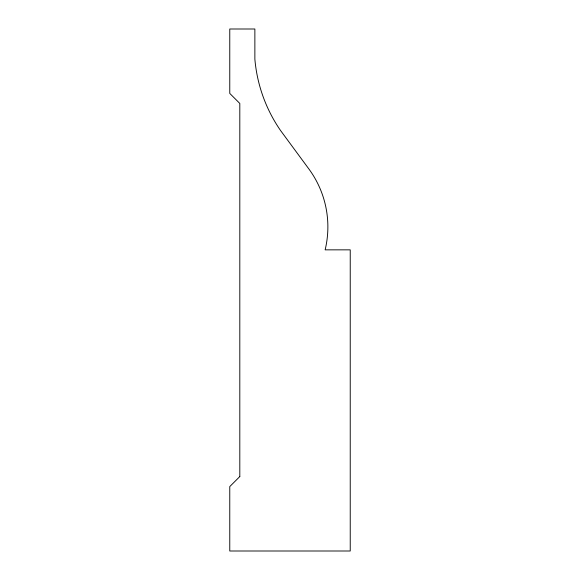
<?xml version="1.0" encoding="UTF-8"?>
<svg xmlns="http://www.w3.org/2000/svg" width="580" height="580" viewBox="0 0 580 580"><rect width="100%" height="100%" fill="white"/><g stroke="black" fill="none" stroke-linecap="round" stroke-linejoin="round"><path stroke-width="0.87" d="M239.808 476.55L229.767 486.584L229.767 551L350.233 551L350.233 249.85L325.133 249.85A97.774 97.774 0 0 0 309.415 169.701L280.56 130.522A147.835 147.835 0 0 1 254.867 59.117L254.867 29L229.767 29L229.767 93.416L239.808 103.45L239.808 476.55"/></g></svg>
